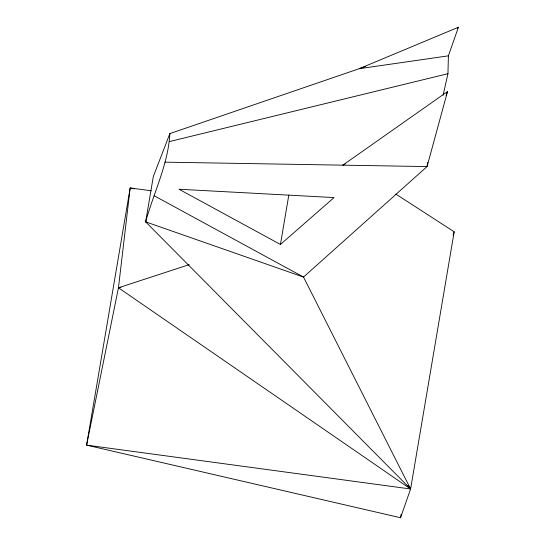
<?xml version="1.0" encoding="UTF-8"?>
<svg xmlns="http://www.w3.org/2000/svg" width="545" height="545" viewBox="0 0 545 545"><rect width="100%" height="100%" fill="white"/><g stroke="black" fill="none" stroke-linecap="round" stroke-linejoin="round"><path stroke-width="0.82" d="M151.265 190.798L130.173 187.943L86.594 445.129L400.534 517.75L410.603 488.988L145.644 221.856C153.717 192.589 168.228 164.188 169.87 133.586L365.572 66.517M443.099 95.252L447.956 73.691L448.392 55.835L458.406 27.25L359.169 68.711L448.392 55.835M395.793 194.047L454.183 231.802L410.603 488.988L86.594 445.129L118.456 287.774L130.173 187.943L134.315 188.897M189.224 264.645L118.456 287.774L410.603 488.988L303.51 277.064L145.644 221.856L153.336 176.464L169.87 133.586M280.443 244.467L334.065 197.576L179.005 189.238L280.443 244.467L288.809 195.09M427.757 162.403L427.048 166.579L303.51 277.064L154.167 195.75M400.534 517.75L401.1 514.398M345.114 164.065L342.825 165.155L447.513 91.546L427.048 166.579L165.026 162.158M446.123 95.518L447.513 91.546M453.065 234.997L454.183 231.802M457.282 28.51L458.406 27.25M169.672 141.516L447.956 73.691M118.456 287.774L120.976 287.358M145.644 221.856L147.239 222.408M408.035 485.602L410.603 488.988"/></g></svg>
